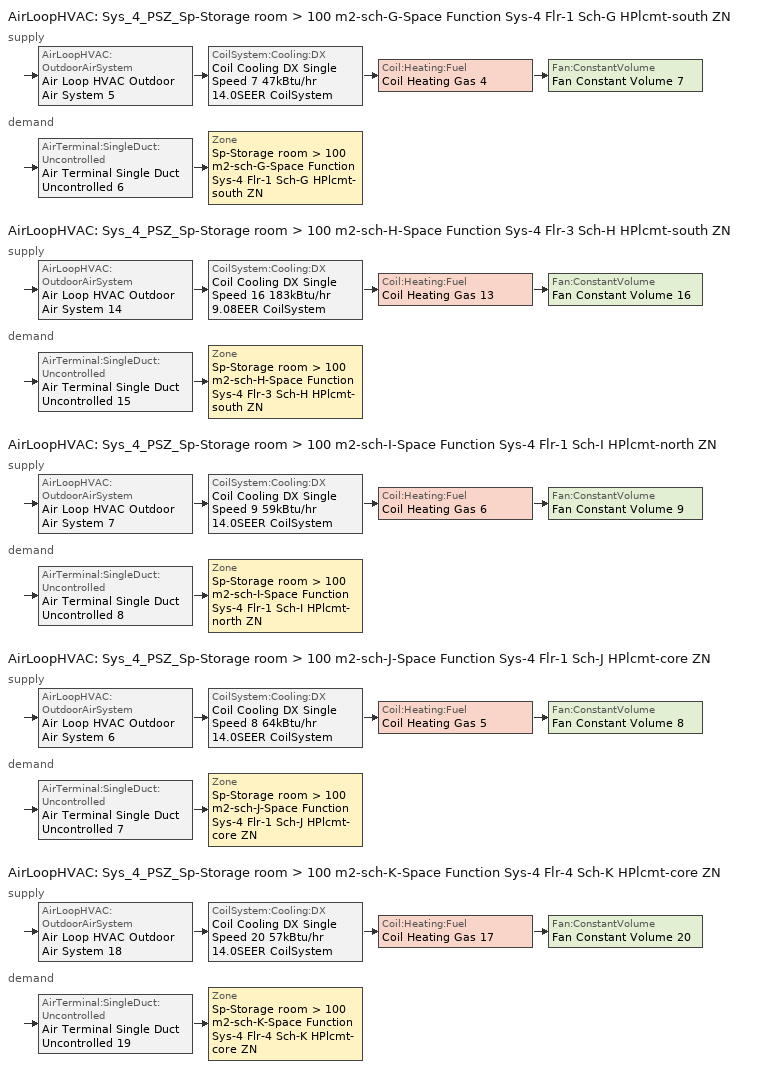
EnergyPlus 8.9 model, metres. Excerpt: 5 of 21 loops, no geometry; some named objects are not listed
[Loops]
AirLoopHVAC 'Sys_4_PSZ_Sp-Storage room > 100 m2-sch-G-Space Function Sys-4 Flr-1 Sch-G HPlcmt-south ZN'
 supply: AirLoopHVAC:OutdoorAirSystem 'Air Loop HVAC Outdoor Air System 5' > CoilSystem:Cooling:DX 'Coil Cooling DX Single Speed 7 47kBtu/hr 14.0SEER CoilSystem' > Coil:Heating:Fuel 'Coil Heating Gas 4' > Fan:ConstantVolume 'Fan Constant Volume 7'
 demand: AirTerminal:SingleDuct:Uncontrolled 'Air Terminal Single Duct Uncontrolled 6' > Zone 'Sp-Storage room > 100 m2-sch-G-Space Function Sys-4 Flr-1 Sch-G HPlcmt-south ZN'
AirLoopHVAC 'Sys_4_PSZ_Sp-Storage room > 100 m2-sch-H-Space Function Sys-4 Flr-3 Sch-H HPlcmt-south ZN'
 supply: AirLoopHVAC:OutdoorAirSystem 'Air Loop HVAC Outdoor Air System 14' > CoilSystem:Cooling:DX 'Coil Cooling DX Single Speed 16 183kBtu/hr 9.08EER CoilSystem' > Coil:Heating:Fuel 'Coil Heating Gas 13' > Fan:ConstantVolume 'Fan Constant Volume 16'
 demand: AirTerminal:SingleDuct:Uncontrolled 'Air Terminal Single Duct Uncontrolled 15' > Zone 'Sp-Storage room > 100 m2-sch-H-Space Function Sys-4 Flr-3 Sch-H HPlcmt-south ZN'
AirLoopHVAC 'Sys_4_PSZ_Sp-Storage room > 100 m2-sch-I-Space Function Sys-4 Flr-1 Sch-I HPlcmt-north ZN'
 supply: AirLoopHVAC:OutdoorAirSystem 'Air Loop HVAC Outdoor Air System 7' > CoilSystem:Cooling:DX 'Coil Cooling DX Single Speed 9 59kBtu/hr 14.0SEER CoilSystem' > Coil:Heating:Fuel 'Coil Heating Gas 6' > Fan:ConstantVolume 'Fan Constant Volume 9'
 demand: AirTerminal:SingleDuct:Uncontrolled 'Air Terminal Single Duct Uncontrolled 8' > Zone 'Sp-Storage room > 100 m2-sch-I-Space Function Sys-4 Flr-1 Sch-I HPlcmt-north ZN'
AirLoopHVAC 'Sys_4_PSZ_Sp-Storage room > 100 m2-sch-J-Space Function Sys-4 Flr-1 Sch-J HPlcmt-core ZN'
 supply: AirLoopHVAC:OutdoorAirSystem 'Air Loop HVAC Outdoor Air System 6' > CoilSystem:Cooling:DX 'Coil Cooling DX Single Speed 8 64kBtu/hr 14.0SEER CoilSystem' > Coil:Heating:Fuel 'Coil Heating Gas 5' > Fan:ConstantVolume 'Fan Constant Volume 8'
 demand: AirTerminal:SingleDuct:Uncontrolled 'Air Terminal Single Duct Uncontrolled 7' > Zone 'Sp-Storage room > 100 m2-sch-J-Space Function Sys-4 Flr-1 Sch-J HPlcmt-core ZN'
AirLoopHVAC 'Sys_4_PSZ_Sp-Storage room > 100 m2-sch-K-Space Function Sys-4 Flr-4 Sch-K HPlcmt-core ZN'
 supply: AirLoopHVAC:OutdoorAirSystem 'Air Loop HVAC Outdoor Air System 18' > CoilSystem:Cooling:DX 'Coil Cooling DX Single Speed 20 57kBtu/hr 14.0SEER CoilSystem' > Coil:Heating:Fuel 'Coil Heating Gas 17' > Fan:ConstantVolume 'Fan Constant Volume 20'
 demand: AirTerminal:SingleDuct:Uncontrolled 'Air Terminal Single Duct Uncontrolled 19' > Zone 'Sp-Storage room > 100 m2-sch-K-Space Function Sys-4 Flr-4 Sch-K HPlcmt-core ZN'
[ZoneControl:Thermostat] Control Object Type 1=ThermostatSetpoint:DualSetpoint
Name | Zone or ZoneList | Control Type Schedule | Control Name 1
Sp-Storage room > 100 m2-sch-G-Space Function Sys-4 Flr-1 Sch-G HPlcmt-south ZN Thermostat | Sp-Storage room > 100 m2-sch-G-Space Function Sys-4 Flr-1 Sch-G HPlcmt-south ZN | Sp-Storage room > 100 m2-sch-G-Space Function Sys-4 Flr-1 Sch-G HPlcmt-south ZN Thermostat Schedule | Space Function Storage room > 100 m2-sch-G Thermostat 2
Sp-Storage room > 100 m2-sch-H-Space Function Sys-4 Flr-3 Sch-H HPlcmt-south ZN Thermostat | Sp-Storage room > 100 m2-sch-H-Space Function Sys-4 Flr-3 Sch-H HPlcmt-south ZN | Sp-Storage room > 100 m2-sch-H-Space Function Sys-4 Flr-3 Sch-H HPlcmt-south ZN Thermostat Schedule | Space Function Storage room > 100 m2-sch-H Thermostat 2
Sp-Storage room > 100 m2-sch-I-Space Function Sys-4 Flr-1 Sch-I HPlcmt-north ZN Thermostat | Sp-Storage room > 100 m2-sch-I-Space Function Sys-4 Flr-1 Sch-I HPlcmt-north ZN | Sp-Storage room > 100 m2-sch-I-Space Function Sys-4 Flr-1 Sch-I HPlcmt-north ZN Thermostat Schedule | Space Function Storage room > 100 m2-sch-I Thermostat 2
Sp-Storage room > 100 m2-sch-J-Space Function Sys-4 Flr-1 Sch-J HPlcmt-core ZN Thermostat | Sp-Storage room > 100 m2-sch-J-Space Function Sys-4 Flr-1 Sch-J HPlcmt-core ZN | Sp-Storage room > 100 m2-sch-J-Space Function Sys-4 Flr-1 Sch-J HPlcmt-core ZN Thermostat Schedule | Space Function Storage room > 100 m2-sch-J Thermostat 2
Sp-Storage room > 100 m2-sch-K-Space Function Sys-4 Flr-4 Sch-K HPlcmt-core ZN Thermostat | Sp-Storage room > 100 m2-sch-K-Space Function Sys-4 Flr-4 Sch-K HPlcmt-core ZN | Sp-Storage room > 100 m2-sch-K-Space Function Sys-4 Flr-4 Sch-K HPlcmt-core ZN Thermostat Schedule | Space Function Storage room > 100 m2-sch-K Thermostat 2
[ThermostatSetpoint:DualSetpoint]
Name | Heating Setpoint Temperature Schedule | Cooling Setpoint Temperature Schedule
Space Function Storage room > 100 m2-sch-G Thermostat 2 | NECB-G-Thermostat Setpoint-Heating | NECB-G-Thermostat Setpoint-Cooling
Space Function Storage room > 100 m2-sch-H Thermostat 2 | NECB-H-Thermostat Setpoint-Heating | NECB-H-Thermostat Setpoint-Cooling
Space Function Storage room > 100 m2-sch-I Thermostat 2 | NECB-I-Thermostat Setpoint-Heating | NECB-I-Thermostat Setpoint-Cooling
Space Function Storage room > 100 m2-sch-J Thermostat 2 | NECB-J-Thermostat Setpoint-Heating | NECB-J-Thermostat Setpoint-Cooling
Space Function Storage room > 100 m2-sch-K Thermostat 2 | NECB-K-Thermostat Setpoint-Heating | NECB-K-Thermostat Setpoint-Cooling
[AirTerminal:SingleDuct:Uncontrolled] Availability Schedule=Always On Discrete; Maximum Air Flow Rate {m3/s}=AutoSize
Air Terminal Single Duct Uncontrolled 6; Air Terminal Single Duct Uncontrolled 15; Air Terminal Single Duct Uncontrolled 8; Air Terminal Single Duct Uncontrolled 7; Air Terminal Single Duct Uncontrolled 19
[Zone equipment]
Sp-Storage room > 100 m2-sch-G-Space Function Sys-4 Flr-1 Sch-G HPlcmt-south ZN: Air Terminal Single Duct Uncontrolled 6, Zone HVAC Baseboard Convective Water 6
Sp-Storage room > 100 m2-sch-H-Space Function Sys-4 Flr-3 Sch-H HPlcmt-south ZN: Air Terminal Single Duct Uncontrolled 15, Zone HVAC Baseboard Convective Water 15
Sp-Storage room > 100 m2-sch-I-Space Function Sys-4 Flr-1 Sch-I HPlcmt-north ZN: Air Terminal Single Duct Uncontrolled 8, Zone HVAC Baseboard Convective Water 8
Sp-Storage room > 100 m2-sch-J-Space Function Sys-4 Flr-1 Sch-J HPlcmt-core ZN: Air Terminal Single Duct Uncontrolled 7, Zone HVAC Baseboard Convective Water 7
Sp-Storage room > 100 m2-sch-K-Space Function Sys-4 Flr-4 Sch-K HPlcmt-core ZN: Air Terminal Single Duct Uncontrolled 19, Zone HVAC Baseboard Convective Water 19
[Sizing:Zone] Zone Cooling Design Supply Air Temperature Input Method=SupplyAirTemperature; Zone Cooling Design Supply Air Temperature {C}=13; Zone Cooling Design Supply Air Temperature Difference {deltaC}=11.11; Zone Heating Design Supply Air Temperature Input Method=SupplyAirTemperature; Zone Heating Design Supply Air Temperature {C}=43; Zone Heating Design Supply Air Temperature Difference {deltaC}=11.11; Zone Cooling Design Supply Air Humidity Ratio {kgWater/kgDryAir}=0.0085; Zone Heating Design Supply Air Humidity Ratio {kgWater/kgDryAir}=0.008; Zone Heating Sizing Factor=1.3; Zone Cooling Sizing Factor=1.1; Cooling Design Air Flow Method=DesignDay; Cooling Design Air Flow Rate {m3/s}=0; Cooling Minimum Air Flow per Zone Floor Area {m3/s-m2}=0.000762; Cooling Minimum Air Flow {m3/s}=0; Cooling Minimum Air Flow Fraction=0; Heating Design Air Flow Method=DesignDay; Heating Design Air Flow Rate {m3/s}=0; Heating Maximum Air Flow per Zone Floor Area {m3/s-m2}=0.002032; Heating Maximum Air Flow {m3/s}=0.141576; Heating Maximum Air Flow Fraction=0.3; Account for Dedicated Outdoor Air System=No
Name | Design Specification Outdoor Air Object | Design Specification Zone Air Distribution Object
Sp-Storage room > 100 m2-sch-G-Space Function Sys-4 Flr-1 Sch-G HPlcmt-south ZN | Space Function Storage room > 100 m2-sch-G Ventilation | Sp-Storage room > 100 m2-sch-G-Space Function Sys-4 Flr-1 Sch-G HPlcmt-south ZN Design Spec Zone Air Dist
Sp-Storage room > 100 m2-sch-H-Space Function Sys-4 Flr-3 Sch-H HPlcmt-south ZN | Space Function Storage room > 100 m2-sch-H Ventilation | Sp-Storage room > 100 m2-sch-H-Space Function Sys-4 Flr-3 Sch-H HPlcmt-south ZN Design Spec Zone Air Dist
Sp-Storage room > 100 m2-sch-I-Space Function Sys-4 Flr-1 Sch-I HPlcmt-north ZN | Space Function Storage room > 100 m2-sch-I Ventilation | Sp-Storage room > 100 m2-sch-I-Space Function Sys-4 Flr-1 Sch-I HPlcmt-north ZN Design Spec Zone Air Dist
Sp-Storage room > 100 m2-sch-J-Space Function Sys-4 Flr-1 Sch-J HPlcmt-core ZN | Space Function Storage room > 100 m2-sch-J Ventilation | Sp-Storage room > 100 m2-sch-J-Space Function Sys-4 Flr-1 Sch-J HPlcmt-core ZN Design Spec Zone Air Dist
Sp-Storage room > 100 m2-sch-K-Space Function Sys-4 Flr-4 Sch-K HPlcmt-core ZN | Space Function Storage room > 100 m2-sch-K Ventilation | Sp-Storage room > 100 m2-sch-K-Space Function Sys-4 Flr-4 Sch-K HPlcmt-core ZN Design Spec Zone Air Dist
[DesignSpecification:ZoneAirDistribution] Zone Air Distribution Effectiveness in Cooling Mode=1; Zone Air Distribution Effectiveness in Heating Mode=1
Sp-Storage room > 100 m2-sch-G-Space Function Sys-4 Flr-1 Sch-G HPlcmt-south ZN Design Spec Zone Air Dist; Sp-Storage room > 100 m2-sch-H-Space Function Sys-4 Flr-3 Sch-H HPlcmt-south ZN Design Spec Zone Air Dist; Sp-Storage room > 100 m2-sch-I-Space Function Sys-4 Flr-1 Sch-I HPlcmt-north ZN Design Spec Zone Air Dist; Sp-Storage room > 100 m2-sch-J-Space Function Sys-4 Flr-1 Sch-J HPlcmt-core ZN Design Spec Zone Air Dist; Sp-Storage room > 100 m2-sch-K-Space Function Sys-4 Flr-4 Sch-K HPlcmt-core ZN Design Spec Zone Air Dist
[Controller:MechanicalVentilation] Demand Controlled Ventilation=No; System Outdoor Air Method=ZoneSum
Name | Availability Schedule | Zone Name 1 | Design Specification Outdoor Air Object Name 1 | Design Specification Zone Air Distribution Object Name 1
Controller Mechanical Ventilation 5 | Sys_4_PSZ_Sp-Storage room > 100 m2-sch-G-Space Function Sys-4 Flr-1 Sch-G HPlcmt-south ZN Occ Sch | Sp-Storage room > 100 m2-sch-G-Space Function Sys-4 Flr-1 Sch-G HPlcmt-south ZN | Space Function Storage room > 100 m2-sch-G Ventilation | Sp-Storage room > 100 m2-sch-G-Space Function Sys-4 Flr-1 Sch-G HPlcmt-south ZN Design Spec Zone Air Dist
Controller Mechanical Ventilation 14 | Sys_4_PSZ_Sp-Storage room > 100 m2-sch-H-Space Function Sys-4 Flr-3 Sch-H HPlcmt-south ZN Occ Sch | Sp-Storage room > 100 m2-sch-H-Space Function Sys-4 Flr-3 Sch-H HPlcmt-south ZN | Space Function Storage room > 100 m2-sch-H Ventilation | Sp-Storage room > 100 m2-sch-H-Space Function Sys-4 Flr-3 Sch-H HPlcmt-south ZN Design Spec Zone Air Dist
Controller Mechanical Ventilation 7 | Sys_4_PSZ_Sp-Storage room > 100 m2-sch-I-Space Function Sys-4 Flr-1 Sch-I HPlcmt-north ZN Occ Sch | Sp-Storage room > 100 m2-sch-I-Space Function Sys-4 Flr-1 Sch-I HPlcmt-north ZN | Space Function Storage room > 100 m2-sch-I Ventilation | Sp-Storage room > 100 m2-sch-I-Space Function Sys-4 Flr-1 Sch-I HPlcmt-north ZN Design Spec Zone Air Dist
Controller Mechanical Ventilation 6 | Sys_4_PSZ_Sp-Storage room > 100 m2-sch-J-Space Function Sys-4 Flr-1 Sch-J HPlcmt-core ZN Occ Sch | Sp-Storage room > 100 m2-sch-J-Space Function Sys-4 Flr-1 Sch-J HPlcmt-core ZN | Space Function Storage room > 100 m2-sch-J Ventilation | Sp-Storage room > 100 m2-sch-J-Space Function Sys-4 Flr-1 Sch-J HPlcmt-core ZN Design Spec Zone Air Dist
Controller Mechanical Ventilation 18 | Sys_4_PSZ_Sp-Storage room > 100 m2-sch-K-Space Function Sys-4 Flr-4 Sch-K HPlcmt-core ZN Occ Sch | Sp-Storage room > 100 m2-sch-K-Space Function Sys-4 Flr-4 Sch-K HPlcmt-core ZN | Space Function Storage room > 100 m2-sch-K Ventilation | Sp-Storage room > 100 m2-sch-K-Space Function Sys-4 Flr-4 Sch-K HPlcmt-core ZN Design Spec Zone Air Dist
[DesignSpecification:OutdoorAir] Outdoor Air Method=Sum; Outdoor Air Flow per Person {m3/s-person}=0; Outdoor Air Flow per Zone Floor Area {m3/s-m2}=0.0003556; Outdoor Air Flow per Zone {m3/s}=0; Outdoor Air Flow Air Changes per Hour {1/hr}=0
Space Function Storage room > 100 m2-sch-G Ventilation; Space Function Storage room > 100 m2-sch-H Ventilation; Space Function Storage room > 100 m2-sch-I Ventilation; Space Function Storage room > 100 m2-sch-J Ventilation; Space Function Storage room > 100 m2-sch-K Ventilation
[Fan:ConstantVolume] Fan Total Efficiency=0.39975; Pressure Rise {Pa}=640; Maximum Flow Rate {m3/s}=AutoSize; Motor Efficiency=0.615; Motor In Airstream Fraction=1
Name | Availability Schedule
Fan Constant Volume 7 | Sys_4_PSZ_Sp-Storage room > 100 m2-sch-G-Space Function Sys-4 Flr-1 Sch-G HPlcmt-south ZN Occ Sch
Fan Constant Volume 16 | Sys_4_PSZ_Sp-Storage room > 100 m2-sch-H-Space Function Sys-4 Flr-3 Sch-H HPlcmt-south ZN Occ Sch
Fan Constant Volume 9 | Sys_4_PSZ_Sp-Storage room > 100 m2-sch-I-Space Function Sys-4 Flr-1 Sch-I HPlcmt-north ZN Occ Sch
Fan Constant Volume 8 | Sys_4_PSZ_Sp-Storage room > 100 m2-sch-J-Space Function Sys-4 Flr-1 Sch-J HPlcmt-core ZN Occ Sch
Fan Constant Volume 20 | Sys_4_PSZ_Sp-Storage room > 100 m2-sch-K-Space Function Sys-4 Flr-4 Sch-K HPlcmt-core ZN Occ Sch
[Coil:Cooling:DX:SingleSpeed] Availability Schedule=Always On Discrete; Gross Rated Total Cooling Capacity {W}=Autosize; Gross Rated Sensible Heat Ratio=Autosize; Rated Air Flow Rate {m3/s}=Autosize; Rated Evaporator Fan Power Per Volume Flow Rate {W/(m3/s)}=773.3; Total Cooling Capacity Function of Temperature Curve=DXCOOL-NECB2011-REF-CAPFT; Total Cooling Capacity Function of Flow Fraction Curve=DXCOOL-NECB2011-REF-CAPFFLOW; Energy Input Ratio Function of Temperature Curve=DXCOOL-NECB2011-REF-COOLEIRFT; Energy Input Ratio Function of Flow Fraction Curve=DXCOOL-NECB2011-REF-COOLEIRFFLOW; Part Load Fraction Correlation Curve=DXCOOL-NECB2011-REF-COOLPLFFPLR; Condenser Type=AirCooled; Evaporative Condenser Effectiveness=0; Evaporative Condenser Air Flow Rate {m3/s}=Autosize; Evaporative Condenser Pump Rated Power Consumption {W}=Autosize; Crankcase Heater Capacity {W}=0; Maximum Outdoor Dry-Bulb Temperature for Crankcase Heater Operation {C}=0; Basin Heater Capacity {W/K}=0; Basin Heater Setpoint Temperature {C}=10
Name | Gross Rated Cooling COP {W/W}
Coil Cooling DX Single Speed 7 47kBtu/hr 14.0SEER; Coil Cooling DX Single Speed 9 59kBtu/hr 14.0SEER; Coil Cooling DX Single Speed 8 64kBtu/hr 14.0SEER; Coil Cooling DX Single Speed 20 57kBtu/hr 14.0SEER | 3.8248
Coil Cooling DX Single Speed 16 183kBtu/hr 9.08EER | 3.19966
[AirLoopHVAC] Design Supply Air Flow Rate {m3/s}=AutoSize
Sys_4_PSZ_Sp-Storage room > 100 m2-sch-G-Space Function Sys-4 Flr-1 Sch-G HPlcmt-south ZN; Sys_4_PSZ_Sp-Storage room > 100 m2-sch-H-Space Function Sys-4 Flr-3 Sch-H HPlcmt-south ZN; Sys_4_PSZ_Sp-Storage room > 100 m2-sch-I-Space Function Sys-4 Flr-1 Sch-I HPlcmt-north ZN; Sys_4_PSZ_Sp-Storage room > 100 m2-sch-J-Space Function Sys-4 Flr-1 Sch-J HPlcmt-core ZN; Sys_4_PSZ_Sp-Storage room > 100 m2-sch-K-Space Function Sys-4 Flr-4 Sch-K HPlcmt-core ZN
[Sizing:System] Type of Load to Size On=Sensible; Design Outdoor Air Flow Rate {m3/s}=Autosize; Central Heating Maximum System Air Flow Ratio=1; Preheat Design Temperature {C}=7; Preheat Design Humidity Ratio {kgWater/kgDryAir}=0.008; Precool Design Temperature {C}=13; Precool Design Humidity Ratio {kgWater/kgDryAir}=0.008; Central Cooling Design Supply Air Temperature {C}=13; Central Heating Design Supply Air Temperature {C}=43; Type of Zone Sum to Use=NonCoincident; 100% Outdoor Air in Cooling=No; 100% Outdoor Air in Heating=No; Central Cooling Design Supply Air Humidity Ratio {kgWater/kgDryAir}=0.0085; Central Heating Design Supply Air Humidity Ratio {kgWater/kgDryAir}=0.008; Cooling Supply Air Flow Rate Method=DesignDay; Cooling Supply Air Flow Rate {m3/s}=0; Cooling Supply Air Flow Rate Per Floor Area {m3/s-m2}=0.00996765; Cooling Fraction of Autosized Cooling Supply Air Flow Rate=1; Cooling Supply Air Flow Rate Per Unit Cooling Capacity {m3/s-W}=3.94755e-05; Heating Supply Air Flow Rate Method=DesignDay; Heating Supply Air Flow Rate {m3/s}=0; Heating Supply Air Flow Rate Per Floor Area {m3/s-m2}=0.00996765; Heating Fraction of Autosized Heating Supply Air Flow Rate=1; Heating Fraction of Autosized Cooling Supply Air Flow Rate=1; Heating Supply Air Flow Rate Per Unit Heating Capacity {m3/s-W}=3.15882e-05; System Outdoor Air Method=ZoneSum; Zone Maximum Outdoor Air Fraction=1; Cooling Design Capacity Method=CoolingDesignCapacity; Cooling Design Capacity {W}=Autosize; Cooling Design Capacity Per Floor Area {W/m2}=234.7; Fraction of Autosized Cooling Design Capacity=1; Heating Design Capacity Method=HeatingDesignCapacity; Heating Design Capacity {W}=Autosize; Heating Design Capacity Per Floor Area {W/m2}=157; Fraction of Autosized Heating Design Capacity=1; Central Cooling Capacity Control Method=OnOff
Sys_4_PSZ_Sp-Storage room > 100 m2-sch-G-Space Function Sys-4 Flr-1 Sch-G HPlcmt-south ZN; Sys_4_PSZ_Sp-Storage room > 100 m2-sch-H-Space Function Sys-4 Flr-3 Sch-H HPlcmt-south ZN; Sys_4_PSZ_Sp-Storage room > 100 m2-sch-I-Space Function Sys-4 Flr-1 Sch-I HPlcmt-north ZN; Sys_4_PSZ_Sp-Storage room > 100 m2-sch-J-Space Function Sys-4 Flr-1 Sch-J HPlcmt-core ZN; Sys_4_PSZ_Sp-Storage room > 100 m2-sch-K-Space Function Sys-4 Flr-4 Sch-K HPlcmt-core ZN
[Controller:OutdoorAir] Minimum Outdoor Air Flow Rate {m3/s}=Autosize; Maximum Outdoor Air Flow Rate {m3/s}=Autosize; Economizer Control Action Type=ModulateFlow; Lockout Type=NoLockout; Minimum Limit Type=FixedMinimum; High Humidity Control=No; Control High Indoor Humidity Based on Outdoor Humidity Ratio=Yes; Heat Recovery Bypass Control Type=BypassWhenWithinEconomizerLimits
Name | Economizer Control Type | Economizer Maximum Limit Dry-Bulb Temperature {C} | Economizer Maximum Limit Enthalpy {J/kg} | Economizer Minimum Limit Dry-Bulb Temperature {C} | Minimum Outdoor Air Schedule | Mechanical Ventilation Controller
Controller Outdoor Air 5 | NoEconomizer | 28 | 64000 | -100 | Sys_4_PSZ_Sp-Storage room > 100 m2-sch-G-Space Function Sys-4 Flr-1 Sch-G HPlcmt-south ZN Occ Sch | Controller Mechanical Ventilation 5
Controller Outdoor Air 14 | DifferentialEnthalpy |  |  |  | Sys_4_PSZ_Sp-Storage room > 100 m2-sch-H-Space Function Sys-4 Flr-3 Sch-H HPlcmt-south ZN Occ Sch | Controller Mechanical Ventilation 14
Controller Outdoor Air 7 | NoEconomizer | 28 | 64000 | -100 | Sys_4_PSZ_Sp-Storage room > 100 m2-sch-I-Space Function Sys-4 Flr-1 Sch-I HPlcmt-north ZN Occ Sch | Controller Mechanical Ventilation 7
Controller Outdoor Air 6 | NoEconomizer | 28 | 64000 | -100 | Sys_4_PSZ_Sp-Storage room > 100 m2-sch-J-Space Function Sys-4 Flr-1 Sch-J HPlcmt-core ZN Occ Sch | Controller Mechanical Ventilation 6
Controller Outdoor Air 18 | NoEconomizer | 28 | 64000 | -100 | Sys_4_PSZ_Sp-Storage room > 100 m2-sch-K-Space Function Sys-4 Flr-4 Sch-K HPlcmt-core ZN Occ Sch | Controller Mechanical Ventilation 18
[SetpointManager:MixedAir] Control Variable=Temperature
Node 104 OS Default SPM; Node 103 OS Default SPM; Node 102 OS Default SPM; Node 221 OS Default SPM; Node 220 OS Default SPM; Node 219 OS Default SPM; Node 130 OS Default SPM; Node 129 OS Default SPM; Node 128 OS Default SPM; Node 117 OS Default SPM; Node 116 OS Default SPM; Node 115 OS Default SPM; Node 273 OS Default SPM; Node 272 OS Default SPM; Node 271 OS Default SPM
[CoilSystem:Cooling:DX] Availability Schedule=Always On Discrete
Name | Cooling Coil
Coil Cooling DX Single Speed 7 47kBtu/hr 14.0SEER CoilSystem | Coil Cooling DX Single Speed 7 47kBtu/hr 14.0SEER
Coil Cooling DX Single Speed 16 183kBtu/hr 9.08EER CoilSystem | Coil Cooling DX Single Speed 16 183kBtu/hr 9.08EER
Coil Cooling DX Single Speed 9 59kBtu/hr 14.0SEER CoilSystem | Coil Cooling DX Single Speed 9 59kBtu/hr 14.0SEER
Coil Cooling DX Single Speed 8 64kBtu/hr 14.0SEER CoilSystem | Coil Cooling DX Single Speed 8 64kBtu/hr 14.0SEER
Coil Cooling DX Single Speed 20 57kBtu/hr 14.0SEER CoilSystem | Coil Cooling DX Single Speed 20 57kBtu/hr 14.0SEER
[Coil:Heating:Fuel] Availability Schedule=Always On Discrete; Fuel Type=NaturalGas; Nominal Capacity {W}=AutoSize; Parasitic Electric Load {W}=0; Part Load Fraction Correlation Curve=FURNACE-EFFPLR-NECB2011; Parasitic Fuel Load {W}=0
Name | Burner Efficiency
Coil Heating Gas 4 | 0.924
Coil Heating Gas 13; Coil Heating Gas 6; Coil Heating Gas 5; Coil Heating Gas 17 | 0.81
[SetpointManager:SingleZone:Reheat] Control Variable=Temperature; Minimum Supply Air Temperature {C}=13; Maximum Supply Air Temperature {C}=43
Name | Control Zone
Setpoint Manager Single Zone Reheat 4 | Sp-Storage room > 100 m2-sch-G-Space Function Sys-4 Flr-1 Sch-G HPlcmt-south ZN
Setpoint Manager Single Zone Reheat 13 | Sp-Storage room > 100 m2-sch-H-Space Function Sys-4 Flr-3 Sch-H HPlcmt-south ZN
Setpoint Manager Single Zone Reheat 6 | Sp-Storage room > 100 m2-sch-I-Space Function Sys-4 Flr-1 Sch-I HPlcmt-north ZN
Setpoint Manager Single Zone Reheat 5 | Sp-Storage room > 100 m2-sch-J-Space Function Sys-4 Flr-1 Sch-J HPlcmt-core ZN
Setpoint Manager Single Zone Reheat 17 | Sp-Storage room > 100 m2-sch-K-Space Function Sys-4 Flr-4 Sch-K HPlcmt-core ZN
[Schedule:Compact]
Sp-Storage room > 100 m2-sch-G-Space Function Sys-4 Flr-1 Sch-G HPlcmt-south ZN Thermostat Schedule; Sp-Storage room > 100 m2-sch-H-Space Function Sys-4 Flr-3 Sch-H HPlcmt-south ZN Thermostat Schedule; Sp-Storage room > 100 m2-sch-I-Space Function Sys-4 Flr-1 Sch-I HPlcmt-north ZN Thermostat Schedule; Sp-Storage room > 100 m2-sch-J-Space Function Sys-4 Flr-1 Sch-J HPlcmt-core ZN Thermostat Schedule; Sp-Storage room > 100 m2-sch-K-Space Function Sys-4 Flr-4 Sch-K HPlcmt-core ZN Thermostat Schedule: Through: 12/31, For: AllDays, Until: 24:00, 4
[Schedule:Day:Interval]
NECB-G-Thermostat Setpoint-Heating Sun|Hol Day; NECB-G-Thermostat Setpoint-Heating Default|Wkdy Day; NECB-G-Thermostat Setpoint-Heating Sat Day; NECB-G-Thermostat Setpoint-Heating Default; NECB-H-Thermostat Setpoint-Heating Sun|Hol Day; NECB-H-Thermostat Setpoint-Heating Default|Wkdy Day; NECB-H-Thermostat Setpoint-Heating Sat Day; NECB-H-Thermostat Setpoint-Heating Default: No, 01:00, 22, 07:00, 18, 08:00, 20, 24:00, 22
NECB-G-Thermostat Setpoint-Cooling Sun|Hol Day; NECB-G-Thermostat Setpoint-Cooling Default|Wkdy Day; NECB-G-Thermostat Setpoint-Cooling Sat Day; NECB-G-Thermostat Setpoint-Cooling Default; NECB-J-Thermostat Setpoint-Cooling Sun|Hol Day; NECB-J-Thermostat Setpoint-Cooling Default|Wkdy Day; NECB-J-Thermostat Setpoint-Cooling Sat Day; NECB-J-Thermostat Setpoint-Cooling Default; NECB-H-Thermostat Setpoint-Cooling Sun|Hol Day; NECB-H-Thermostat Setpoint-Cooling Default|Wkdy Day; NECB-H-Thermostat Setpoint-Cooling Sat Day; NECB-H-Thermostat Setpoint-Cooling Default: No, 24:00, 24
NECB-J-Thermostat Setpoint-Heating Sun|Hol Day; NECB-J-Thermostat Setpoint-Heating Default|Wkdy Day; NECB-J-Thermostat Setpoint-Heating Sat Day; NECB-J-Thermostat Setpoint-Heating Default: No, 24:00, 22
NECB-I-Thermostat Setpoint-Heating Sun|Hol Day: No, 07:00, 18, 08:00, 20, 14:00, 22, 24:00, 18
NECB-I-Thermostat Setpoint-Heating Default|Wkdy Day; NECB-I-Thermostat Setpoint-Heating Default: No, 14:00, 18, 15:00, 20, 24:00, 22
NECB-I-Thermostat Setpoint-Heating Sat Day: No, 10:00, 18, 11:00, 20, 24:00, 22
NECB-I-Thermostat Setpoint-Cooling Sun|Hol Day: No, 07:00, 35, 14:00, 24, 24:00, 35
NECB-I-Thermostat Setpoint-Cooling Default|Wkdy Day; NECB-I-Thermostat Setpoint-Cooling Default: No, 14:00, 35, 24:00, 24
NECB-I-Thermostat Setpoint-Cooling Sat Day: No, 10:00, 35, 24:00, 24
NECB-K-Thermostat Setpoint-Heating Sun|Hol Day; NECB-K-Thermostat Setpoint-Heating Default|Wkdy Day; NECB-K-Thermostat Setpoint-Heating Sat Day; NECB-K-Thermostat Setpoint-Heating Default: No, 24:00, 5
NECB-K-Thermostat Setpoint-Cooling Sun|Hol Day; NECB-K-Thermostat Setpoint-Cooling Default|Wkdy Day; NECB-K-Thermostat Setpoint-Cooling Sat Day; NECB-K-Thermostat Setpoint-Cooling Default: No, 24:00, 35
Sys_4_PSZ_Sp-Storage room > 100 m2-sch-G-Space Function Sys-4 Flr-1 Sch-G HPlcmt-south ZN Occ Sch Sunday; Sys_4_PSZ_Sp-Storage room > 100 m2-sch-G-Space Function Sys-4 Flr-1 Sch-G HPlcmt-south ZN Occ Sch Monday; Sys_4_PSZ_Sp-Storage room > 100 m2-sch-G-Space Function Sys-4 Flr-1 Sch-G HPlcmt-south ZN Occ Sch Tuesday; Sys_4_PSZ_Sp-Storage room > 100 m2-sch-G-Space Function Sys-4 Flr-1 Sch-G HPlcmt-south ZN Occ Sch Wednesday; Sys_4_PSZ_Sp-Storage room > 100 m2-sch-G-Space Function Sys-4 Flr-1 Sch-G HPlcmt-south ZN Occ Sch Thursday; Sys_4_PSZ_Sp-Storage room > 100 m2-sch-G-Space Function Sys-4 Flr-1 Sch-G HPlcmt-south ZN Occ Sch Friday; Sys_4_PSZ_Sp-Storage room > 100 m2-sch-G-Space Function Sys-4 Flr-1 Sch-G HPlcmt-south ZN Occ Sch Saturday; Sys_4_PSZ_Sp-Storage room > 100 m2-sch-G-Space Function Sys-4 Flr-1 Sch-G HPlcmt-south ZN Occ Sch Default; Sys_4_PSZ_Sp-Storage room > 100 m2-sch-G-Space Function Sys-4 Flr-1 Sch-G HPlcmt-south ZN Occ Sch Summer Design Day; Sys_4_PSZ_Sp-Storage room > 100 m2-sch-G-Space Function Sys-4 Flr-1 Sch-G HPlcmt-south ZN Occ Sch Winter Design Day; Sys_4_PSZ_Sp-Storage room > 100 m2-sch-H-Space Function Sys-4 Flr-3 Sch-H HPlcmt-south ZN Occ Sch Sunday; Sys_4_PSZ_Sp-Storage room > 100 m2-sch-H-Space Function Sys-4 Flr-3 Sch-H HPlcmt-south ZN Occ Sch Monday; Sys_4_PSZ_Sp-Storage room > 100 m2-sch-H-Space Function Sys-4 Flr-3 Sch-H HPlcmt-south ZN Occ Sch Tuesday; Sys_4_PSZ_Sp-Storage room > 100 m2-sch-H-Space Function Sys-4 Flr-3 Sch-H HPlcmt-south ZN Occ Sch Wednesday; Sys_4_PSZ_Sp-Storage room > 100 m2-sch-H-Space Function Sys-4 Flr-3 Sch-H HPlcmt-south ZN Occ Sch Thursday; Sys_4_PSZ_Sp-Storage room > 100 m2-sch-H-Space Function Sys-4 Flr-3 Sch-H HPlcmt-south ZN Occ Sch Friday; Sys_4_PSZ_Sp-Storage room > 100 m2-sch-H-Space Function Sys-4 Flr-3 Sch-H HPlcmt-south ZN Occ Sch Saturday; Sys_4_PSZ_Sp-Storage room > 100 m2-sch-H-Space Function Sys-4 Flr-3 Sch-H HPlcmt-south ZN Occ Sch Default; Sys_4_PSZ_Sp-Storage room > 100 m2-sch-H-Space Function Sys-4 Flr-3 Sch-H HPlcmt-south ZN Occ Sch Summer Design Day; Sys_4_PSZ_Sp-Storage room > 100 m2-sch-H-Space Function Sys-4 Flr-3 Sch-H HPlcmt-south ZN Occ Sch Winter Design Day; Sys_4_PSZ_Sp-Storage room > 100 m2-sch-I-Space Function Sys-4 Flr-1 Sch-I HPlcmt-north ZN Occ Sch Default; Sys_4_PSZ_Sp-Storage room > 100 m2-sch-I-Space Function Sys-4 Flr-1 Sch-I HPlcmt-north ZN Occ Sch Summer Design Day; Sys_4_PSZ_Sp-Storage room > 100 m2-sch-I-Space Function Sys-4 Flr-1 Sch-I HPlcmt-north ZN Occ Sch Winter Design Day; Sys_4_PSZ_Sp-Storage room > 100 m2-sch-J-Space Function Sys-4 Flr-1 Sch-J HPlcmt-core ZN Occ Sch Sunday; Sys_4_PSZ_Sp-Storage room > 100 m2-sch-J-Space Function Sys-4 Flr-1 Sch-J HPlcmt-core ZN Occ Sch Monday; Sys_4_PSZ_Sp-Storage room > 100 m2-sch-J-Space Function Sys-4 Flr-1 Sch-J HPlcmt-core ZN Occ Sch Tuesday; Sys_4_PSZ_Sp-Storage room > 100 m2-sch-J-Space Function Sys-4 Flr-1 Sch-J HPlcmt-core ZN Occ Sch Wednesday; Sys_4_PSZ_Sp-Storage room > 100 m2-sch-J-Space Function Sys-4 Flr-1 Sch-J HPlcmt-core ZN Occ Sch Thursday; Sys_4_PSZ_Sp-Storage room > 100 m2-sch-J-Space Function Sys-4 Flr-1 Sch-J HPlcmt-core ZN Occ Sch Friday; Sys_4_PSZ_Sp-Storage room > 100 m2-sch-J-Space Function Sys-4 Flr-1 Sch-J HPlcmt-core ZN Occ Sch Saturday; Sys_4_PSZ_Sp-Storage room > 100 m2-sch-J-Space Function Sys-4 Flr-1 Sch-J HPlcmt-core ZN Occ Sch Default; Sys_4_PSZ_Sp-Storage room > 100 m2-sch-J-Space Function Sys-4 Flr-1 Sch-J HPlcmt-core ZN Occ Sch Summer Design Day; Sys_4_PSZ_Sp-Storage room > 100 m2-sch-J-Space Function Sys-4 Flr-1 Sch-J HPlcmt-core ZN Occ Sch Winter Design Day; Sys_4_PSZ_Sp-Storage room > 100 m2-sch-K-Space Function Sys-4 Flr-4 Sch-K HPlcmt-core ZN Occ Sch Default; Sys_4_PSZ_Sp-Storage room > 100 m2-sch-K-Space Function Sys-4 Flr-4 Sch-K HPlcmt-core ZN Occ Sch Summer Design Day; Sys_4_PSZ_Sp-Storage room > 100 m2-sch-K-Space Function Sys-4 Flr-4 Sch-K HPlcmt-core ZN Occ Sch Winter Design Day: No, 24:00, 1
Sys_4_PSZ_Sp-Storage room > 100 m2-sch-I-Space Function Sys-4 Flr-1 Sch-I HPlcmt-north ZN Occ Sch Sunday: No, 08:00, 0, 14:00, 1, 24:00, 0
Sys_4_PSZ_Sp-Storage room > 100 m2-sch-I-Space Function Sys-4 Flr-1 Sch-I HPlcmt-north ZN Occ Sch Monday; Sys_4_PSZ_Sp-Storage room > 100 m2-sch-I-Space Function Sys-4 Flr-1 Sch-I HPlcmt-north ZN Occ Sch Tuesday; Sys_4_PSZ_Sp-Storage room > 100 m2-sch-I-Space Function Sys-4 Flr-1 Sch-I HPlcmt-north ZN Occ Sch Wednesday; Sys_4_PSZ_Sp-Storage room > 100 m2-sch-I-Space Function Sys-4 Flr-1 Sch-I HPlcmt-north ZN Occ Sch Thursday; Sys_4_PSZ_Sp-Storage room > 100 m2-sch-I-Space Function Sys-4 Flr-1 Sch-I HPlcmt-north ZN Occ Sch Friday: No, 18:00, 0, 24:00, 1
Sys_4_PSZ_Sp-Storage room > 100 m2-sch-I-Space Function Sys-4 Flr-1 Sch-I HPlcmt-north ZN Occ Sch Saturday: No, 13:00, 0, 24:00, 1
Sys_4_PSZ_Sp-Storage room > 100 m2-sch-K-Space Function Sys-4 Flr-4 Sch-K HPlcmt-core ZN Occ Sch Sunday; Sys_4_PSZ_Sp-Storage room > 100 m2-sch-K-Space Function Sys-4 Flr-4 Sch-K HPlcmt-core ZN Occ Sch Monday; Sys_4_PSZ_Sp-Storage room > 100 m2-sch-K-Space Function Sys-4 Flr-4 Sch-K HPlcmt-core ZN Occ Sch Tuesday; Sys_4_PSZ_Sp-Storage room > 100 m2-sch-K-Space Function Sys-4 Flr-4 Sch-K HPlcmt-core ZN Occ Sch Wednesday; Sys_4_PSZ_Sp-Storage room > 100 m2-sch-K-Space Function Sys-4 Flr-4 Sch-K HPlcmt-core ZN Occ Sch Thursday; Sys_4_PSZ_Sp-Storage room > 100 m2-sch-K-Space Function Sys-4 Flr-4 Sch-K HPlcmt-core ZN Occ Sch Friday; Sys_4_PSZ_Sp-Storage room > 100 m2-sch-K-Space Function Sys-4 Flr-4 Sch-K HPlcmt-core ZN Occ Sch Saturday: No, 06:00, 0, 20:00, 1, 24:00, 0
[Schedule:Week:Daily]
NECB-G-Thermostat Setpoint-Heating Week Rule - Jan1-Dec31: NECB-G-Thermostat Setpoint-Heating Sun|Hol Day, NECB-G-Thermostat Setpoint-Heating Default|Wkdy Day, NECB-G-Thermostat Setpoint-Heating Default|Wkdy Day, NECB-G-Thermostat Setpoint-Heating Default|Wkdy Day, NECB-G-Thermostat Setpoint-Heating Default|Wkdy Day, NECB-G-Thermostat Setpoint-Heating Default|Wkdy Day, NECB-G-Thermostat Setpoint-Heating Sat Day, NECB-G-Thermostat Setpoint-Heating Default, NECB-G-Thermostat Setpoint-Heating Default, NECB-G-Thermostat Setpoint-Heating Default, NECB-G-Thermostat Setpoint-Heating Default, NECB-G-Thermostat Setpoint-Heating Default
NECB-G-Thermostat Setpoint-Cooling Week Rule - Jan1-Dec31: NECB-G-Thermostat Setpoint-Cooling Sun|Hol Day, NECB-G-Thermostat Setpoint-Cooling Default|Wkdy Day, NECB-G-Thermostat Setpoint-Cooling Default|Wkdy Day, NECB-G-Thermostat Setpoint-Cooling Default|Wkdy Day, NECB-G-Thermostat Setpoint-Cooling Default|Wkdy Day, NECB-G-Thermostat Setpoint-Cooling Default|Wkdy Day, NECB-G-Thermostat Setpoint-Cooling Sat Day, NECB-G-Thermostat Setpoint-Cooling Default, NECB-G-Thermostat Setpoint-Cooling Default, NECB-G-Thermostat Setpoint-Cooling Default, NECB-G-Thermostat Setpoint-Cooling Default, NECB-G-Thermostat Setpoint-Cooling Default
NECB-J-Thermostat Setpoint-Heating Week Rule - Jan1-Dec31: NECB-J-Thermostat Setpoint-Heating Sun|Hol Day, NECB-J-Thermostat Setpoint-Heating Default|Wkdy Day, NECB-J-Thermostat Setpoint-Heating Default|Wkdy Day, NECB-J-Thermostat Setpoint-Heating Default|Wkdy Day, NECB-J-Thermostat Setpoint-Heating Default|Wkdy Day, NECB-J-Thermostat Setpoint-Heating Default|Wkdy Day, NECB-J-Thermostat Setpoint-Heating Sat Day, NECB-J-Thermostat Setpoint-Heating Default, NECB-J-Thermostat Setpoint-Heating Default, NECB-J-Thermostat Setpoint-Heating Default, NECB-J-Thermostat Setpoint-Heating Default, NECB-J-Thermostat Setpoint-Heating Default
NECB-J-Thermostat Setpoint-Cooling Week Rule - Jan1-Dec31: NECB-J-Thermostat Setpoint-Cooling Sun|Hol Day, NECB-J-Thermostat Setpoint-Cooling Default|Wkdy Day, NECB-J-Thermostat Setpoint-Cooling Default|Wkdy Day, NECB-J-Thermostat Setpoint-Cooling Default|Wkdy Day, NECB-J-Thermostat Setpoint-Cooling Default|Wkdy Day, NECB-J-Thermostat Setpoint-Cooling Default|Wkdy Day, NECB-J-Thermostat Setpoint-Cooling Sat Day, NECB-J-Thermostat Setpoint-Cooling Default, NECB-J-Thermostat Setpoint-Cooling Default, NECB-J-Thermostat Setpoint-Cooling Default, NECB-J-Thermostat Setpoint-Cooling Default, NECB-J-Thermostat Setpoint-Cooling Default
NECB-I-Thermostat Setpoint-Heating Week Rule - Jan1-Dec31: NECB-I-Thermostat Setpoint-Heating Sun|Hol Day, NECB-I-Thermostat Setpoint-Heating Default|Wkdy Day, NECB-I-Thermostat Setpoint-Heating Default|Wkdy Day, NECB-I-Thermostat Setpoint-Heating Default|Wkdy Day, NECB-I-Thermostat Setpoint-Heating Default|Wkdy Day, NECB-I-Thermostat Setpoint-Heating Default|Wkdy Day, NECB-I-Thermostat Setpoint-Heating Sat Day, NECB-I-Thermostat Setpoint-Heating Default, NECB-I-Thermostat Setpoint-Heating Default, NECB-I-Thermostat Setpoint-Heating Default, NECB-I-Thermostat Setpoint-Heating Default, NECB-I-Thermostat Setpoint-Heating Default
NECB-I-Thermostat Setpoint-Cooling Week Rule - Jan1-Dec31: NECB-I-Thermostat Setpoint-Cooling Sun|Hol Day, NECB-I-Thermostat Setpoint-Cooling Default|Wkdy Day, NECB-I-Thermostat Setpoint-Cooling Default|Wkdy Day, NECB-I-Thermostat Setpoint-Cooling Default|Wkdy Day, NECB-I-Thermostat Setpoint-Cooling Default|Wkdy Day, NECB-I-Thermostat Setpoint-Cooling Default|Wkdy Day, NECB-I-Thermostat Setpoint-Cooling Sat Day, NECB-I-Thermostat Setpoint-Cooling Default, NECB-I-Thermostat Setpoint-Cooling Default, NECB-I-Thermostat Setpoint-Cooling Default, NECB-I-Thermostat Setpoint-Cooling Default, NECB-I-Thermostat Setpoint-Cooling Default
NECB-K-Thermostat Setpoint-Heating Week Rule - Jan1-Dec31: NECB-K-Thermostat Setpoint-Heating Sun|Hol Day, NECB-K-Thermostat Setpoint-Heating Default|Wkdy Day, NECB-K-Thermostat Setpoint-Heating Default|Wkdy Day, NECB-K-Thermostat Setpoint-Heating Default|Wkdy Day, NECB-K-Thermostat Setpoint-Heating Default|Wkdy Day, NECB-K-Thermostat Setpoint-Heating Default|Wkdy Day, NECB-K-Thermostat Setpoint-Heating Sat Day, NECB-K-Thermostat Setpoint-Heating Default, NECB-K-Thermostat Setpoint-Heating Default, NECB-K-Thermostat Setpoint-Heating Default, NECB-K-Thermostat Setpoint-Heating Default, NECB-K-Thermostat Setpoint-Heating Default
NECB-K-Thermostat Setpoint-Cooling Week Rule - Jan1-Dec31: NECB-K-Thermostat Setpoint-Cooling Sun|Hol Day, NECB-K-Thermostat Setpoint-Cooling Default|Wkdy Day, NECB-K-Thermostat Setpoint-Cooling Default|Wkdy Day, NECB-K-Thermostat Setpoint-Cooling Default|Wkdy Day, NECB-K-Thermostat Setpoint-Cooling Default|Wkdy Day, NECB-K-Thermostat Setpoint-Cooling Default|Wkdy Day, NECB-K-Thermostat Setpoint-Cooling Sat Day, NECB-K-Thermostat Setpoint-Cooling Default, NECB-K-Thermostat Setpoint-Cooling Default, NECB-K-Thermostat Setpoint-Cooling Default, NECB-K-Thermostat Setpoint-Cooling Default, NECB-K-Thermostat Setpoint-Cooling Default
Sys_4_PSZ_Sp-Storage room > 100 m2-sch-G-Space Function Sys-4 Flr-1 Sch-G HPlcmt-south ZN Occ Sch Week Rule - Jan1-Dec31: Sys_4_PSZ_Sp-Storage room > 100 m2-sch-G-Space Function Sys-4 Flr-1 Sch-G HPlcmt-south ZN Occ Sch Sunday, Sys_4_PSZ_Sp-Storage room > 100 m2-sch-G-Space Function Sys-4 Flr-1 Sch-G HPlcmt-south ZN Occ Sch Monday, Sys_4_PSZ_Sp-Storage room > 100 m2-sch-G-Space Function Sys-4 Flr-1 Sch-G HPlcmt-south ZN Occ Sch Tuesday, Sys_4_PSZ_Sp-Storage room > 100 m2-sch-G-Space Function Sys-4 Flr-1 Sch-G HPlcmt-south ZN Occ Sch Wednesday, Sys_4_PSZ_Sp-Storage room > 100 m2-sch-G-Space Function Sys-4 Flr-1 Sch-G HPlcmt-south ZN Occ Sch Thursday, Sys_4_PSZ_Sp-Storage room > 100 m2-sch-G-Space Function Sys-4 Flr-1 Sch-G HPlcmt-south ZN Occ Sch Friday, Sys_4_PSZ_Sp-Storage room > 100 m2-sch-G-Space Function Sys-4 Flr-1 Sch-G HPlcmt-south ZN Occ Sch Saturday, Sys_4_PSZ_Sp-Storage room > 100 m2-sch-G-Space Function Sys-4 Flr-1 Sch-G HPlcmt-south ZN Occ Sch Default, Sys_4_PSZ_Sp-Storage room > 100 m2-sch-G-Space Function Sys-4 Flr-1 Sch-G HPlcmt-south ZN Occ Sch Summer Design Day, Sys_4_PSZ_Sp-Storage room > 100 m2-sch-G-Space Function Sys-4 Flr-1 Sch-G HPlcmt-south ZN Occ Sch Winter Design Day, Sys_4_PSZ_Sp-Storage room > 100 m2-sch-G-Space Function Sys-4 Flr-1 Sch-G HPlcmt-south ZN Occ Sch Default, Sys_4_PSZ_Sp-Storage room > 100 m2-sch-G-Space Function Sys-4 Flr-1 Sch-G HPlcmt-south ZN Occ Sch Default
NECB-H-Thermostat Setpoint-Heating Week Rule - Jan1-Dec31: NECB-H-Thermostat Setpoint-Heating Sun|Hol Day, NECB-H-Thermostat Setpoint-Heating Default|Wkdy Day, NECB-H-Thermostat Setpoint-Heating Default|Wkdy Day, NECB-H-Thermostat Setpoint-Heating Default|Wkdy Day, NECB-H-Thermostat Setpoint-Heating Default|Wkdy Day, NECB-H-Thermostat Setpoint-Heating Default|Wkdy Day, NECB-H-Thermostat Setpoint-Heating Sat Day, NECB-H-Thermostat Setpoint-Heating Default, NECB-H-Thermostat Setpoint-Heating Default, NECB-H-Thermostat Setpoint-Heating Default, NECB-H-Thermostat Setpoint-Heating Default, NECB-H-Thermostat Setpoint-Heating Default
NECB-H-Thermostat Setpoint-Cooling Week Rule - Jan1-Dec31: NECB-H-Thermostat Setpoint-Cooling Sun|Hol Day, NECB-H-Thermostat Setpoint-Cooling Default|Wkdy Day, NECB-H-Thermostat Setpoint-Cooling Default|Wkdy Day, NECB-H-Thermostat Setpoint-Cooling Default|Wkdy Day, NECB-H-Thermostat Setpoint-Cooling Default|Wkdy Day, NECB-H-Thermostat Setpoint-Cooling Default|Wkdy Day, NECB-H-Thermostat Setpoint-Cooling Sat Day, NECB-H-Thermostat Setpoint-Cooling Default, NECB-H-Thermostat Setpoint-Cooling Default, NECB-H-Thermostat Setpoint-Cooling Default, NECB-H-Thermostat Setpoint-Cooling Default, NECB-H-Thermostat Setpoint-Cooling Default
Sys_4_PSZ_Sp-Storage room > 100 m2-sch-H-Space Function Sys-4 Flr-3 Sch-H HPlcmt-south ZN Occ Sch Week Rule - Jan1-Dec31: Sys_4_PSZ_Sp-Storage room > 100 m2-sch-H-Space Function Sys-4 Flr-3 Sch-H HPlcmt-south ZN Occ Sch Sunday, Sys_4_PSZ_Sp-Storage room > 100 m2-sch-H-Space Function Sys-4 Flr-3 Sch-H HPlcmt-south ZN Occ Sch Monday, Sys_4_PSZ_Sp-Storage room > 100 m2-sch-H-Space Function Sys-4 Flr-3 Sch-H HPlcmt-south ZN Occ Sch Tuesday, Sys_4_PSZ_Sp-Storage room > 100 m2-sch-H-Space Function Sys-4 Flr-3 Sch-H HPlcmt-south ZN Occ Sch Wednesday, Sys_4_PSZ_Sp-Storage room > 100 m2-sch-H-Space Function Sys-4 Flr-3 Sch-H HPlcmt-south ZN Occ Sch Thursday, Sys_4_PSZ_Sp-Storage room > 100 m2-sch-H-Space Function Sys-4 Flr-3 Sch-H HPlcmt-south ZN Occ Sch Friday, Sys_4_PSZ_Sp-Storage room > 100 m2-sch-H-Space Function Sys-4 Flr-3 Sch-H HPlcmt-south ZN Occ Sch Saturday, Sys_4_PSZ_Sp-Storage room > 100 m2-sch-H-Space Function Sys-4 Flr-3 Sch-H HPlcmt-south ZN Occ Sch Default, Sys_4_PSZ_Sp-Storage room > 100 m2-sch-H-Space Function Sys-4 Flr-3 Sch-H HPlcmt-south ZN Occ Sch Summer Design Day, Sys_4_PSZ_Sp-Storage room > 100 m2-sch-H-Space Function Sys-4 Flr-3 Sch-H HPlcmt-south ZN Occ Sch Winter Design Day, Sys_4_PSZ_Sp-Storage room > 100 m2-sch-H-Space Function Sys-4 Flr-3 Sch-H HPlcmt-south ZN Occ Sch Default, Sys_4_PSZ_Sp-Storage room > 100 m2-sch-H-Space Function Sys-4 Flr-3 Sch-H HPlcmt-south ZN Occ Sch Default
Sys_4_PSZ_Sp-Storage room > 100 m2-sch-I-Space Function Sys-4 Flr-1 Sch-I HPlcmt-north ZN Occ Sch Week Rule - Jan1-Dec31: Sys_4_PSZ_Sp-Storage room > 100 m2-sch-I-Space Function Sys-4 Flr-1 Sch-I HPlcmt-north ZN Occ Sch Sunday, Sys_4_PSZ_Sp-Storage room > 100 m2-sch-I-Space Function Sys-4 Flr-1 Sch-I HPlcmt-north ZN Occ Sch Monday, Sys_4_PSZ_Sp-Storage room > 100 m2-sch-I-Space Function Sys-4 Flr-1 Sch-I HPlcmt-north ZN Occ Sch Tuesday, Sys_4_PSZ_Sp-Storage room > 100 m2-sch-I-Space Function Sys-4 Flr-1 Sch-I HPlcmt-north ZN Occ Sch Wednesday, Sys_4_PSZ_Sp-Storage room > 100 m2-sch-I-Space Function Sys-4 Flr-1 Sch-I HPlcmt-north ZN Occ Sch Thursday, Sys_4_PSZ_Sp-Storage room > 100 m2-sch-I-Space Function Sys-4 Flr-1 Sch-I HPlcmt-north ZN Occ Sch Friday, Sys_4_PSZ_Sp-Storage room > 100 m2-sch-I-Space Function Sys-4 Flr-1 Sch-I HPlcmt-north ZN Occ Sch Saturday, Sys_4_PSZ_Sp-Storage room > 100 m2-sch-I-Space Function Sys-4 Flr-1 Sch-I HPlcmt-north ZN Occ Sch Default, Sys_4_PSZ_Sp-Storage room > 100 m2-sch-I-Space Function Sys-4 Flr-1 Sch-I HPlcmt-north ZN Occ Sch Summer Design Day, Sys_4_PSZ_Sp-Storage room > 100 m2-sch-I-Space Function Sys-4 Flr-1 Sch-I HPlcmt-north ZN Occ Sch Winter Design Day, Sys_4_PSZ_Sp-Storage room > 100 m2-sch-I-Space Function Sys-4 Flr-1 Sch-I HPlcmt-north ZN Occ Sch Default, Sys_4_PSZ_Sp-Storage room > 100 m2-sch-I-Space Function Sys-4 Flr-1 Sch-I HPlcmt-north ZN Occ Sch Default
Sys_4_PSZ_Sp-Storage room > 100 m2-sch-J-Space Function Sys-4 Flr-1 Sch-J HPlcmt-core ZN Occ Sch Week Rule - Jan1-Dec31: Sys_4_PSZ_Sp-Storage room > 100 m2-sch-J-Space Function Sys-4 Flr-1 Sch-J HPlcmt-core ZN Occ Sch Sunday, Sys_4_PSZ_Sp-Storage room > 100 m2-sch-J-Space Function Sys-4 Flr-1 Sch-J HPlcmt-core ZN Occ Sch Monday, Sys_4_PSZ_Sp-Storage room > 100 m2-sch-J-Space Function Sys-4 Flr-1 Sch-J HPlcmt-core ZN Occ Sch Tuesday, Sys_4_PSZ_Sp-Storage room > 100 m2-sch-J-Space Function Sys-4 Flr-1 Sch-J HPlcmt-core ZN Occ Sch Wednesday, Sys_4_PSZ_Sp-Storage room > 100 m2-sch-J-Space Function Sys-4 Flr-1 Sch-J HPlcmt-core ZN Occ Sch Thursday, Sys_4_PSZ_Sp-Storage room > 100 m2-sch-J-Space Function Sys-4 Flr-1 Sch-J HPlcmt-core ZN Occ Sch Friday, Sys_4_PSZ_Sp-Storage room > 100 m2-sch-J-Space Function Sys-4 Flr-1 Sch-J HPlcmt-core ZN Occ Sch Saturday, Sys_4_PSZ_Sp-Storage room > 100 m2-sch-J-Space Function Sys-4 Flr-1 Sch-J HPlcmt-core ZN Occ Sch Default, Sys_4_PSZ_Sp-Storage room > 100 m2-sch-J-Space Function Sys-4 Flr-1 Sch-J HPlcmt-core ZN Occ Sch Summer Design Day, Sys_4_PSZ_Sp-Storage room > 100 m2-sch-J-Space Function Sys-4 Flr-1 Sch-J HPlcmt-core ZN Occ Sch Winter Design Day, Sys_4_PSZ_Sp-Storage room > 100 m2-sch-J-Space Function Sys-4 Flr-1 Sch-J HPlcmt-core ZN Occ Sch Default, Sys_4_PSZ_Sp-Storage room > 100 m2-sch-J-Space Function Sys-4 Flr-1 Sch-J HPlcmt-core ZN Occ Sch Default
Sys_4_PSZ_Sp-Storage room > 100 m2-sch-K-Space Function Sys-4 Flr-4 Sch-K HPlcmt-core ZN Occ Sch Week Rule - Jan1-Dec31: Sys_4_PSZ_Sp-Storage room > 100 m2-sch-K-Space Function Sys-4 Flr-4 Sch-K HPlcmt-core ZN Occ Sch Sunday, Sys_4_PSZ_Sp-Storage room > 100 m2-sch-K-Space Function Sys-4 Flr-4 Sch-K HPlcmt-core ZN Occ Sch Monday, Sys_4_PSZ_Sp-Storage room > 100 m2-sch-K-Space Function Sys-4 Flr-4 Sch-K HPlcmt-core ZN Occ Sch Tuesday, Sys_4_PSZ_Sp-Storage room > 100 m2-sch-K-Space Function Sys-4 Flr-4 Sch-K HPlcmt-core ZN Occ Sch Wednesday, Sys_4_PSZ_Sp-Storage room > 100 m2-sch-K-Space Function Sys-4 Flr-4 Sch-K HPlcmt-core ZN Occ Sch Thursday, Sys_4_PSZ_Sp-Storage room > 100 m2-sch-K-Space Function Sys-4 Flr-4 Sch-K HPlcmt-core ZN Occ Sch Friday, Sys_4_PSZ_Sp-Storage room > 100 m2-sch-K-Space Function Sys-4 Flr-4 Sch-K HPlcmt-core ZN Occ Sch Saturday, Sys_4_PSZ_Sp-Storage room > 100 m2-sch-K-Space Function Sys-4 Flr-4 Sch-K HPlcmt-core ZN Occ Sch Default, Sys_4_PSZ_Sp-Storage room > 100 m2-sch-K-Space Function Sys-4 Flr-4 Sch-K HPlcmt-core ZN Occ Sch Summer Design Day, Sys_4_PSZ_Sp-Storage room > 100 m2-sch-K-Space Function Sys-4 Flr-4 Sch-K HPlcmt-core ZN Occ Sch Winter Design Day, Sys_4_PSZ_Sp-Storage room > 100 m2-sch-K-Space Function Sys-4 Flr-4 Sch-K HPlcmt-core ZN Occ Sch Default, Sys_4_PSZ_Sp-Storage room > 100 m2-sch-K-Space Function Sys-4 Flr-4 Sch-K HPlcmt-core ZN Occ Sch Default
[Schedule:Year]
NECB-G-Thermostat Setpoint-Heating: NECB-G-Thermostat Setpoint-Heating Week Rule - Jan1-Dec31, 1, 1, 12, 31
NECB-G-Thermostat Setpoint-Cooling: NECB-G-Thermostat Setpoint-Cooling Week Rule - Jan1-Dec31, 1, 1, 12, 31
NECB-J-Thermostat Setpoint-Heating: NECB-J-Thermostat Setpoint-Heating Week Rule - Jan1-Dec31, 1, 1, 12, 31
NECB-J-Thermostat Setpoint-Cooling: NECB-J-Thermostat Setpoint-Cooling Week Rule - Jan1-Dec31, 1, 1, 12, 31
NECB-I-Thermostat Setpoint-Heating: NECB-I-Thermostat Setpoint-Heating Week Rule - Jan1-Dec31, 1, 1, 12, 31
NECB-I-Thermostat Setpoint-Cooling: NECB-I-Thermostat Setpoint-Cooling Week Rule - Jan1-Dec31, 1, 1, 12, 31
NECB-K-Thermostat Setpoint-Heating: NECB-K-Thermostat Setpoint-Heating Week Rule - Jan1-Dec31, 1, 1, 12, 31
NECB-K-Thermostat Setpoint-Cooling: NECB-K-Thermostat Setpoint-Cooling Week Rule - Jan1-Dec31, 1, 1, 12, 31
Sys_4_PSZ_Sp-Storage room > 100 m2-sch-G-Space Function Sys-4 Flr-1 Sch-G HPlcmt-south ZN Occ Sch: Sys_4_PSZ_Sp-Storage room > 100 m2-sch-G-Space Function Sys-4 Flr-1 Sch-G HPlcmt-south ZN Occ Sch Week Rule - Jan1-Dec31, 1, 1, 12, 31
NECB-H-Thermostat Setpoint-Heating: NECB-H-Thermostat Setpoint-Heating Week Rule - Jan1-Dec31, 1, 1, 12, 31
NECB-H-Thermostat Setpoint-Cooling: NECB-H-Thermostat Setpoint-Cooling Week Rule - Jan1-Dec31, 1, 1, 12, 31
Sys_4_PSZ_Sp-Storage room > 100 m2-sch-H-Space Function Sys-4 Flr-3 Sch-H HPlcmt-south ZN Occ Sch: Sys_4_PSZ_Sp-Storage room > 100 m2-sch-H-Space Function Sys-4 Flr-3 Sch-H HPlcmt-south ZN Occ Sch Week Rule - Jan1-Dec31, 1, 1, 12, 31
Sys_4_PSZ_Sp-Storage room > 100 m2-sch-I-Space Function Sys-4 Flr-1 Sch-I HPlcmt-north ZN Occ Sch: Sys_4_PSZ_Sp-Storage room > 100 m2-sch-I-Space Function Sys-4 Flr-1 Sch-I HPlcmt-north ZN Occ Sch Week Rule - Jan1-Dec31, 1, 1, 12, 31
Sys_4_PSZ_Sp-Storage room > 100 m2-sch-J-Space Function Sys-4 Flr-1 Sch-J HPlcmt-core ZN Occ Sch: Sys_4_PSZ_Sp-Storage room > 100 m2-sch-J-Space Function Sys-4 Flr-1 Sch-J HPlcmt-core ZN Occ Sch Week Rule - Jan1-Dec31, 1, 1, 12, 31
Sys_4_PSZ_Sp-Storage room > 100 m2-sch-K-Space Function Sys-4 Flr-4 Sch-K HPlcmt-core ZN Occ Sch: Sys_4_PSZ_Sp-Storage room > 100 m2-sch-K-Space Function Sys-4 Flr-4 Sch-K HPlcmt-core ZN Occ Sch Week Rule - Jan1-Dec31, 1, 1, 12, 31
[Schedule:Constant]
Always On Discrete: Hourly Value=1
[Curve:Biquadratic] Minimum Value of x {BasedOnField A2}=13; Maximum Value of x {BasedOnField A2}=24; Minimum Value of y {BasedOnField A3}=24; Maximum Value of y {BasedOnField A3}=46
Name | Coefficient1 Constant | Coefficient2 x | Coefficient3 x**2 | Coefficient4 y | Coefficient5 y**2 | Coefficient6 x*y
DXCOOL-NECB2011-REF-CAPFT | 0.867905 | 0.0142459 | 0.00055436 | -0.0075575 | 3.3e-05 | -0.0001918
DXCOOL-NECB2011-REF-COOLEIRFT | 0.116936 | 0.0284933 | -0.0004112 | 0.0214108 | 0.00016103 | -0.0006791
[Curve:Quadratic] Coefficient1 Constant=1; Coefficient2 x=0; Coefficient3 x**2=0; Minimum Value of x {BasedOnField A2}=0; Maximum Value of x {BasedOnField A2}=1
DXCOOL-NECB2011-REF-CAPFFLOW; DXCOOL-NECB2011-REF-COOLEIRFFLOW
[Curve:Cubic] Maximum Value of x {BasedOnField A2}=1
Name | Coefficient1 Constant | Coefficient2 x | Coefficient3 x**2 | Coefficient4 x**3 | Minimum Value of x {BasedOnField A2}
DXCOOL-NECB2011-REF-COOLPLFFPLR | 0.0277 | 4.9151 | -8.184 | 4.2702 | 0.7
FURNACE-EFFPLR-NECB2011 | 0.7277 | 1.0667 | -1.5174 | 0.7282 | 0
